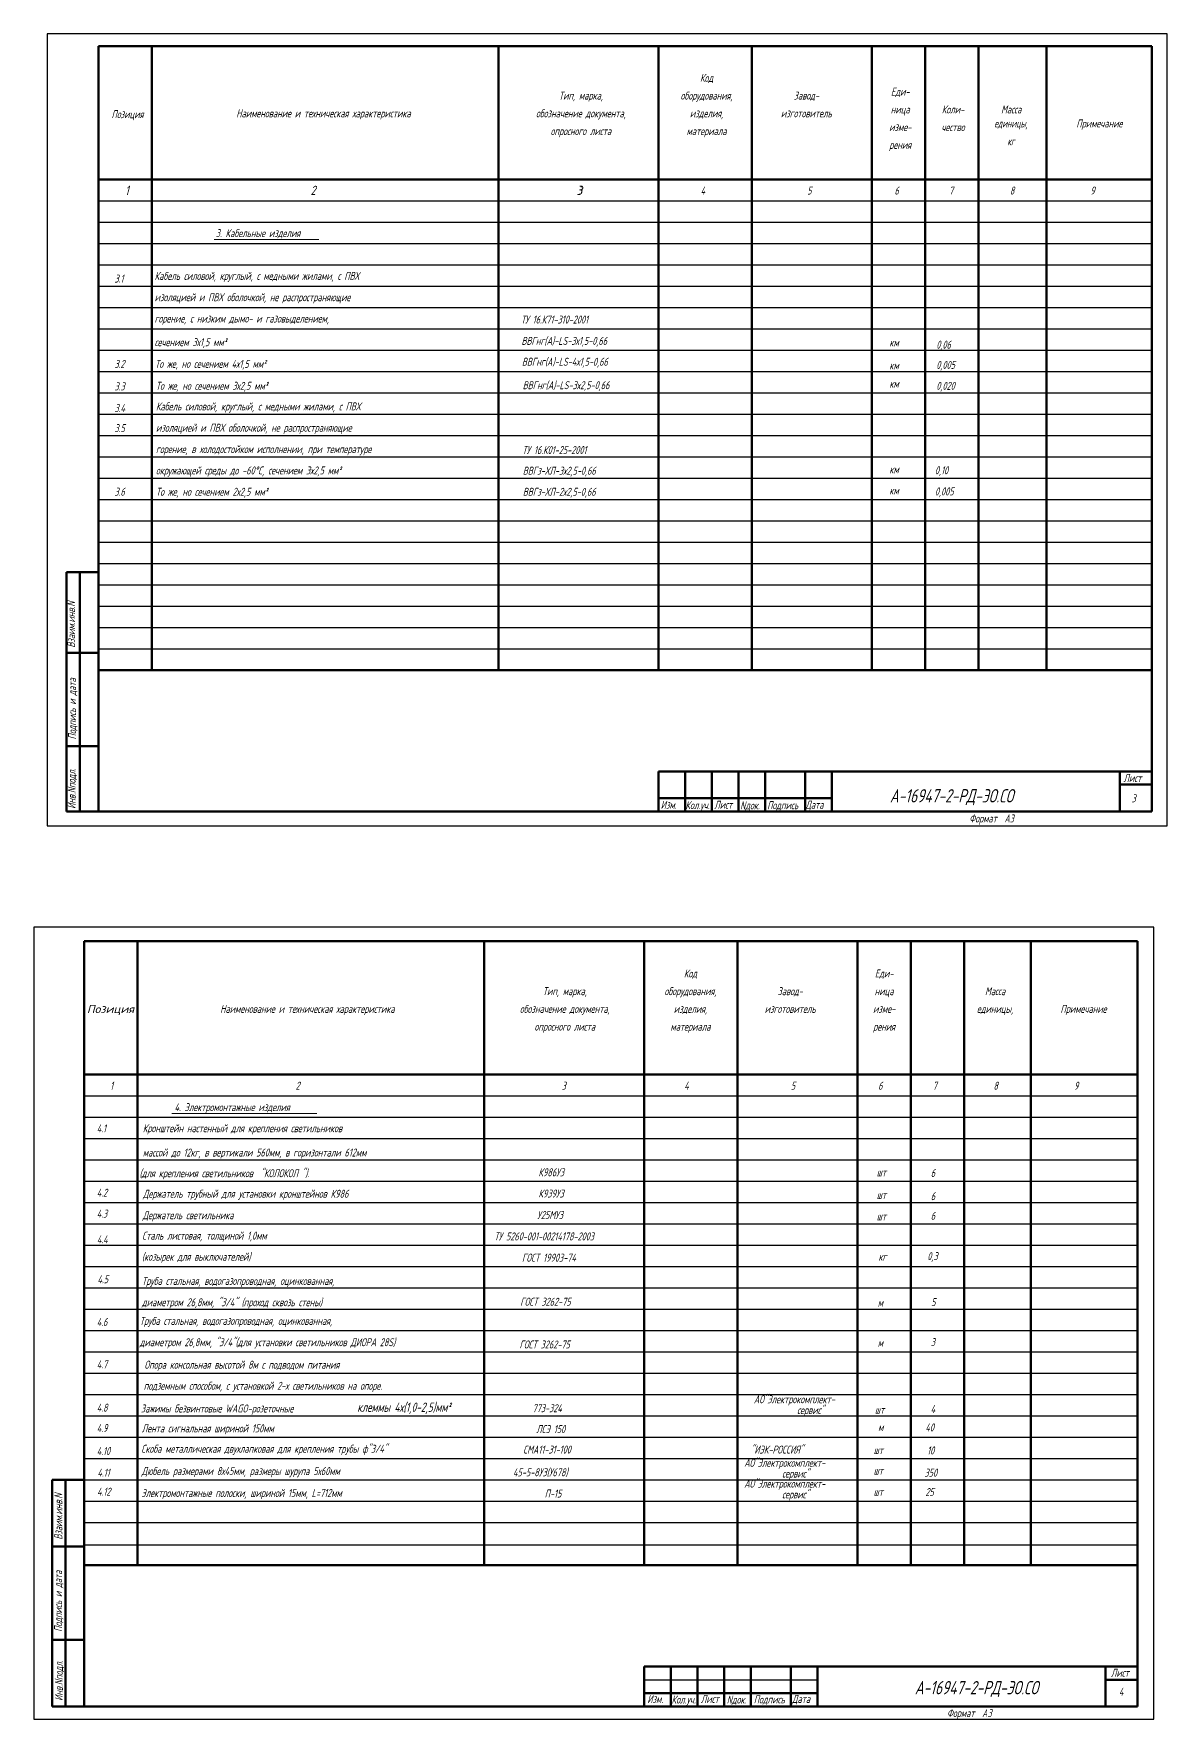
# Model space of a CAD drawing. Header units: inches. Extents: x 7 to 4039, y 15 to 1438.
# Drawn here: x 7 to 432, y 769 to 1402 of the extents above; entities that cross this region are included whole.
import ezdxf
from ezdxf.enums import TextEntityAlignment as Align

# ---------------------------------------------------------------- set-up
doc = ezdxf.new("R2010")
doc.units = ezdxf.units.IN
doc.header["$MEASUREMENT"] = 0
doc.linetypes.add('gost6', pattern=[12, 8, -1.5, 1, -1.5])
doc.layers.add('оси', color=5, linetype='gost6')
doc.layers.add('текст', color=7, linetype='Continuous')
doc.layers.add('Спецификация', color=9, linetype='Continuous', lineweight=25)
doc.styles.add('GOST', font='gost.shx', dxfattribs={"oblique": 15})
doc.styles.add('Simplex', font='simplex.shx', dxfattribs={"width": 0.7, "oblique": 15})

msp = doc.modelspace()

# ---------------------------------------------------------------- linework, layer by layer
at = {"lineweight": 60}
for p, q in [((386.85, 1396.99), (386.85, 1162.89)), ((31.31, 1396.81), (426.31, 1396.81)), ((31.31, 1109.81), (31.31, 1396.81)), ((51.31, 1396.81), (51.31, 1162.81)), ((181.31, 1396.81), (181.31, 1162.81)), ((426.31, 1396.81), (426.31, 1109.81)), ((31.31, 1346.81), (426.31, 1346.81)), ((19.31, 1109.82), (19.31, 1199.54)), ((31.31, 1199.54), (19.31, 1199.54)), ((24.31, 1109.82), (24.31, 1199.54)), ((31.31, 1109.81), (31.31, 1194.81)), ((31.31, 1169.36), (19.31, 1169.36)), ((31.31, 1109.82), (31.31, 1164.36)), ((31.31, 1134.36), (19.31, 1134.36)), ((31.31, 1109.82), (19.31, 1109.82)), ((426.31, 1109.81), (31.31, 1109.81)), ((25.93, 1061.29), (420.93, 1061.29)), ((25.93, 774.29), (25.93, 1061.29)), ((45.93, 1061.29), (45.93, 827.29)), ((420.93, 1061.29), (420.93, 774.29)), ((13.93, 774.29), (13.93, 859.29)), ((25.93, 859.29), (13.93, 859.29)), ((18.93, 774.29), (18.93, 859.29)), ((25.93, 774.29), (25.93, 859.29)), ((25.93, 834.29), (13.93, 834.29)), ((25.93, 774.29), (25.93, 829.29)), ((25.93, 799.29), (13.93, 799.29)), ((25.93, 774.29), (13.93, 774.29)), ((420.93, 774.29), (25.93, 774.29)), ((420.93, 774.29), (235.93, 774.29))]:
    msp.add_line(p, q, dxfattribs=at)
at = {"color": 0, "lineweight": 60}
for p, q in [((241.31, 1396.81), (241.31, 1162.81)), ((276.31, 1396.81), (276.31, 1162.81)), ((321.31, 1396.81), (321.31, 1162.81)), ((341.31, 1396.81), (341.31, 1162.81)), ((361.31, 1396.81), (361.31, 1162.81)), ((31.31, 1162.81), (426.31, 1162.81)), ((175.93, 1061.29), (175.93, 827.29)), ((235.93, 1061.29), (235.93, 827.29)), ((270.93, 1061.29), (270.93, 827.29)), ((315.93, 1061.29), (315.93, 827.29)), ((335.93, 1061.29), (335.93, 827.29)), ((355.93, 1061.29), (355.93, 827.29)), ((380.93, 1061.29), (380.93, 827.29)), ((25.93, 1011.29), (420.93, 1011.29)), ((25.93, 827.29), (420.93, 827.29))]:
    msp.add_line(p, q, dxfattribs=at)
at = {"lineweight": 30}
msp.add_line((31.31, 1338.81), (426.31, 1338.81), dxfattribs=at)
at = {"lineweight": -3}
for p, q in [((31.31, 1330.81), (426.31, 1330.81)), ((31.31, 1322.81), (426.31, 1322.81)), ((235.93, 784.29), (300.93, 784.29))]:
    msp.add_line(p, q, dxfattribs=at)
at = {"lineweight": 18}
for p, q in [((74.7, 1324.34), (114, 1324.34)), ((58.79, 996.59), (113.19, 996.59))]:
    msp.add_line(p, q, dxfattribs=at)
at = {"color": 0, "lineweight": -3}
for p, q in [((31.31, 1314.81), (426.31, 1314.81)), ((31.31, 1306.81), (426.31, 1306.81)), ((31.31, 1298.81), (426.31, 1298.81)), ((31.31, 1290.81), (426.31, 1290.81)), ((31.31, 1282.81), (426.31, 1282.81)), ((31.31, 1274.81), (426.31, 1274.81)), ((31.31, 1266.81), (426.31, 1266.81)), ((31.31, 1258.81), (426.31, 1258.81)), ((31.31, 1250.81), (426.31, 1250.81)), ((31.31, 1242.81), (426.31, 1242.81)), ((31.31, 1234.81), (426.31, 1234.81)), ((31.31, 1226.81), (426.31, 1226.81)), ((31.31, 1218.81), (426.31, 1218.81)), ((31.31, 1210.81), (426.31, 1210.81)), ((31.31, 1202.81), (426.31, 1202.81)), ((31.31, 1194.81), (426.31, 1194.81)), ((31.31, 1186.81), (426.31, 1186.81)), ((31.31, 1178.81), (426.31, 1178.81)), ((31.31, 1170.81), (426.31, 1170.81)), ((25.93, 995.29), (420.93, 995.29)), ((25.93, 987.29), (420.93, 987.29)), ((25.93, 979.29), (420.93, 979.29)), ((25.93, 971.29), (420.93, 971.29)), ((25.93, 963.29), (420.93, 963.29)), ((25.93, 955.29), (420.93, 955.29)), ((25.93, 947.29), (420.93, 947.29)), ((25.93, 939.29), (420.93, 939.29)), ((25.93, 931.29), (420.93, 931.29)), ((25.93, 923.29), (420.93, 923.29)), ((25.93, 915.29), (420.93, 915.29)), ((25.93, 907.29), (420.93, 907.29)), ((25.93, 899.29), (420.93, 899.29)), ((25.93, 891.29), (420.93, 891.29)), ((25.93, 883.29), (420.93, 883.29)), ((25.93, 875.29), (420.93, 875.29)), ((25.93, 867.29), (420.93, 867.29)), ((25.93, 859.29), (420.93, 859.29)), ((25.93, 851.29), (420.93, 851.29)), ((25.93, 843.29), (420.93, 843.29)), ((25.93, 834.9), (420.93, 834.9))]:
    msp.add_line(p, q, dxfattribs=at)
at = {"lineweight": 50}
for p, q in [((426.31, 1124.81), (241.31, 1124.81)), ((241.31, 1124.81), (241.31, 1109.81)), ((251.31, 1109.81), (251.31, 1124.81)), ((261.31, 1109.81), (261.31, 1124.81)), ((271.31, 1109.81), (271.31, 1124.81)), ((281.31, 1109.81), (281.31, 1124.81)), ((296.31, 1109.81), (296.31, 1124.81)), ((306.31, 1109.81), (306.31, 1124.81)), ((414.31, 1109.81), (414.31, 1124.81)), ((414.31, 1119.98), (426.31, 1119.98)), ((426.31, 1109.81), (426.31, 1124.81)), ((241.31, 1114.81), (306.31, 1114.81)), ((420.93, 789.29), (235.93, 789.29)), ((235.93, 789.29), (235.93, 774.29)), ((245.93, 774.29), (245.93, 789.29)), ((255.93, 774.29), (255.93, 789.29)), ((265.93, 774.29), (265.93, 789.29)), ((275.93, 774.29), (275.93, 789.29)), ((290.93, 774.29), (290.93, 789.29)), ((300.93, 774.29), (300.93, 789.29)), ((408.93, 774.29), (408.93, 789.29)), ((408.93, 784.29), (420.93, 784.29)), ((420.93, 774.29), (420.93, 789.29)), ((235.93, 779.29), (300.93, 779.29)), ((235.93, 774.29), (420.93, 774.29))]:
    msp.add_line(p, q, dxfattribs=at)
at = {"color": 0, "lineweight": 30}
msp.add_line((25.93, 1003.29), (420.93, 1003.29), dxfattribs=at)
at = {"layer": 'оси', "linetype": 'ByBlock'}
msp.add_lwpolyline([(432.14, 1109.51), (432.14, 1396.51), (432.14, 1401.51), (32.14, 1401.51), (12.14, 1401.51), (12.14, 1109.51), (12.14, 1104.51), (432.14, 1104.51), (432.14, 1109.51)], dxfattribs=at)
at = {"layer": 'оси', "color": 0, "linetype": 'ByBlock'}
msp.add_lwpolyline([(427.05, 774.45), (427.05, 1061.45), (427.05, 1066.45), (27.05, 1066.45), (7.05, 1066.45), (7.05, 774.45), (7.05, 769.45), (427.05, 769.45), (427.05, 774.45)], dxfattribs=at)

# ---------------------------------------------------------------- texts
at = {"lineweight": 20, "oblique": 15, "width": 0.7}
for s, style, p in [('Код', 'Simplex', (259.36, 1383.45)), ('Тип, марка,', 'Simplex', (212.23, 1376.8)), ('оборудования,', 'Simplex', (259.36, 1376.8)), ('Завод-', 'Simplex', (296.76, 1376.8)), ('Еди-', 'Simplex', (331.97, 1378.27)), ('Позиция', 'Simplex', (42.22, 1369.83)), ('Наименование и техническая характеристика', 'Simplex', (115.7, 1370.15)), ('обозначение документа,', 'Simplex', (212.23, 1370.15)), ('изделия,', 'Simplex', (259.36, 1370.15)), ('изготовитель', 'Simplex', (296.76, 1370.15)), ('ница', 'Simplex', (331.97, 1371.62)), ('Коли-', 'Simplex', (351.76, 1371.62)), ('Масса', 'Simplex', (373.59, 1371.62)), ('опросного листа', 'Simplex', (212.23, 1363.5)), ('материала', 'Simplex', (259.36, 1363.5)), ('изме-', 'Simplex', (331.97, 1364.97)), ('чество', 'Simplex', (351.76, 1364.97)), ('единицы,', 'GOST', (373.5, 1366.36)), ('Примечание', 'Simplex', (406.67, 1366.36)), ('рения', 'Simplex', (331.97, 1358.32)), ('кг', 'GOST', (373.5, 1359.71)), ('Код', 'Simplex', (253.31, 1047.63)), ('Еди-', 'Simplex', (325.93, 1047.63)), ('Тип, марка,', 'Simplex', (206.18, 1040.98)), ('оборудования,', 'Simplex', (253.31, 1040.98)), ('Завод-', 'Simplex', (290.71, 1040.98)), ('ница', 'Simplex', (325.93, 1040.98)), ('Масса', 'Simplex', (367.55, 1040.98)), ('Наименование и техническая характеристика', 'Simplex', (109.66, 1034.33)), ('обозначение документа,', 'Simplex', (206.18, 1034.33)), ('изделия,', 'Simplex', (253.31, 1034.33)), ('изготовитель', 'Simplex', (290.71, 1034.33)), ('изме-', 'Simplex', (325.93, 1034.33)), ('Примечание', 'Simplex', (400.71, 1034.33)), ('единицы,', 'Simplex', (367.55, 1034.33)), ('опросного листа', 'Simplex', (206.18, 1027.68)), ('материала', 'Simplex', (253.31, 1027.68)), ('рения', 'Simplex', (325.93, 1027.68))]:
    msp.add_text(s, height=3, dxfattribs=dict(at, style=style)).set_placement(p, align=Align.CENTER)
at = {"style": 'GOST', "oblique": 15}
for s, p in [('1', (41.29, 1341.02)), ('2', (110.85, 1341.02)), ('3', (210.62, 1341.02))]:
    msp.add_text(s, height=3.5, dxfattribs=at).set_placement(p)
at = {"lineweight": 20, "style": 'Simplex', "oblique": 15}
for s, width, p in [('3', 0.7, (211.17, 1341.19)), ('4', 0.7, (257.12, 1341.19)), ('5', 0.7, (297.09, 1341.19)), ('6', 0.7, (329.83, 1341.19)), ('7', 0.7, (350.29, 1341.19)), ('8', 0.7, (373.08, 1341.19)), ('9', 0.7, (403.3, 1341.19)), ('3. Кабельные изделия', 0.7, (75.32, 1325.24)), ('3.1', 0.7, (37.33, 1308.18)), ('Кабель силовой, круглый, с медными жилами, с ПВХ', 0.7, (52.38, 1309.19)), ('изоляцией и ПВХ оболочкой, не распространяющие', 0.7, (52.38, 1301.19)), ('горение, с низким дымо- и газовыделением,', 0.7, (52.38, 1293.19)), ('сечением 3х1,5 мм²', 0.7, (52.38, 1284.34)), ('3.2', 0.7, (37.33, 1276.18)), ('То же, но сечением 4х1,5 мм²', 0.7, (52.55, 1276.21)), ('3.3', 0.7, (37.33, 1267.77)), ('То же, но сечением 3х2,5 мм²', 0.7, (52.84, 1267.98)), ('3.4', 0.7, (37.33, 1259.63)), ('Кабель силовой, круглый, с медными жилами, с ПВХ', 0.7, (52.88, 1260.25)), ('3.5', 0.7, (37.33, 1252.11)), ('изоляцией и ПВХ оболочкой, не распространяющие', 0.7, (52.88, 1252.25)), ('горение, в холодостойком исполнении, при температуре ', 0.7, (52.88, 1244.25)), ('окружающей среды до -60%%DC, сечением 3х2,5 мм²', 0.7, (52.88, 1236.25)), ('3.6', 0.7, (37.33, 1228.27)), ('То же, но сечением 2х2,5 мм²', 0.7, (52.88, 1228.25)), ('Лист', 0.7, (415.71, 1120.91)), ('Изм.', 0.7, (242.16, 1110.85)), ('Лист', 0.7, (262.25, 1110.9)), ('Nдок.', 0.7, (271.95, 1110.65)), ('Подпись', 0.7, (282.08, 1110.71)), ('Дата', 0.7, (296.46, 1110.9)), ('3', 0.7, (418.74, 1113.31)), ('1', 0.7, (35.69, 1005.53)), ('2', 0.7, (105.25, 1005.53)), ('9', 0.7, (397.16, 1005.53)), ('4. Электромонтажные изделия', 0.7, (59.82, 997.49)), ('4.1', 0.7, (30.68, 989.56)), ('4.2', 0.7, (30.68, 965.41)), ('4.3', 0.7, (30.68, 957.56)), ('Держатель светильника', 0.7, (47.91, 956.96)), ('4.4', 0.7, (30.73, 947.94)), ('4.5', 0.7, (30.97, 932.96)), ('4.6', 0.7, (30.68, 916.94)), ('4.7', 0.7, (30.68, 901.05)), ('4.8', 0.7, (30.68, 884.81)), ('Лист', 0.7, (411.01, 785.4)), ('Изм.', 0.7, (237.14, 775.54)), ('Кол.уч.', 0.65, (246.23, 775.34)), ('Лист', 0.7, (257.22, 775.58)), ('Nдок.', 0.7, (266.93, 775.33)), ('Подпись', 0.7, (277.06, 775.4)), ('Дата', 0.7, (291.44, 775.58)), ('4', 0.7, (413.99, 778.27))]:
    msp.add_text(s, height=3, dxfattribs=dict(at, width=width)).set_placement(p)
at = {"color": 0, "lineweight": 20, "style": 'Simplex', "oblique": 15}
for s, width, p in [('км', 0.7, (327.92, 1284.23)), ('0,06', 0.7, (345.52, 1283.42)), ('км', 0.7, (327.92, 1275.63)), ('0,005', 0.7, (345.52, 1275.82)), ('км', 0.7, (327.92, 1268.79)), ('0,020', 0.7, (345.52, 1267.97)), ('0,10', 0.7, (345.01, 1236.31)), ('км', 0.7, (327.92, 1236.66)), ('км', 0.7, (327.92, 1228.74)), ('0,005', 0.7, (345.01, 1228.39)), ('Кол.уч.', 0.65, (251.43, 1110.72)), ('3', 0.7, (205.03, 1005.53)), ('4', 0.7, (250.98, 1005.53)), ('5', 0.7, (290.95, 1005.53)), ('6', 0.7, (323.69, 1005.53)), ('7', 0.7, (344.15, 1005.53)), ('8', 0.7, (366.94, 1005.53)), ('Кронштейн настенный для крепления светильников', 0.7, (47.94, 989.58)), ('массой до 12кг, в вертикали 560мм, в горизонтали 612мм', 0.7, (47.94, 980.47)), ('(для крепления светильников  "КОЛОКОЛ ").', 0.7, (46.71, 972.71)), ('К986У3', 0.7, (196.31, 973.06)), ('шт', 0.7, (323.16, 973.05)), ('6', 0.7, (343.43, 972.83)), ('Держатель трубный для установки кронштейнов К986', 0.7, (48.05, 965.02)), ('К939У3', 0.7, (196.31, 965.1)), ('6', 0.7, (343.43, 964.09)), ('шт', 0.7, (323.16, 964.55)), ('У25МУ3', 0.7, (195.88, 957.06)), ('шт', 0.7, (323.16, 956.55)), ('6', 0.7, (343.43, 956.75)), ('Сталь листовая, толщиной 1,0мм', 0.7, (47.71, 949.31)), ('ТУ 5260-001-00214178-2003', 0.7, (179.77, 949.02)), ('(козырек для выключателей)', 0.7, (47.62, 941.41)), ('ГОСТ 19903-74', 0.7, (190.14, 941.05)), ('кг', 0.7, (323.82, 941.43)), ('0,3', 0.7, (342.16, 941.61)), ('Труба стальная, водогазопроводная, оцинкованная,', 0.7, (47.62, 932.33)), ('диаметром 26,8мм, "3/4" (проход сквозь стены)', 0.7, (47.62, 924.33)), ('ГОСТ 3262-75', 0.7, (189.48, 924.53)), ('м', 0.7, (323.55, 924.19)), ('5', 0.7, (343.57, 924.37)), ('Труба стальная, водогазопроводная, оцинкованная,', 0.7, (46.8, 917.34)), ('диаметром 26,8мм, "3/4"(для установки светильников ДИОРА 28S)', 0.7, (46.8, 909.34)), ('ГОСТ 3262-75', 0.7, (189.19, 908.5)), ('м', 0.7, (323.55, 909.14)), ('3', 0.7, (343.45, 909.38)), ('Опора консольная высотой 8м с подводом питания', 0.7, (48.58, 900.92)), ('подземным способом, с установкой 2-х светильников на опоре.', 0.7, (48.29, 893.01)), ('АО"Электрокомплект-', 0.7, (277.1, 887.95)), ('Зажимы безвинтовые WAGO-розеточные ', 0.7, (47.22, 884.49)), ('773-324 ', 0.7, (194.07, 884.6)), ('сервис"', 0.7, (293.31, 883.91)), ('шт', 0.7, (322.49, 884.03)), ('4', 0.7, (343.38, 884.32)), ('4.9', 0.7, (30.68, 877.16)), ('м', 0.7, (323.69, 877.49)), ('40', 0.7, (341.4, 877.39)), ('Скоба металлическая двухлапковая для крепления трубы ф"3/4"', 0.7, (47.41, 869.39)), ('4.10', 0.7, (30.68, 868.55)), ('СМА11-31-100', 0.7, (190.58, 869.09)), ('АО"Электрокомплект-', 0.7, (273.47, 864.12)), ('шт', 0.7, (322.01, 868.87)), ('10', 0.7, (342.09, 868.78)), ('4.11', 0.7, (30.92, 860.4)), ('АО"Электрокомплект-', 0.7, (273.47, 856.32)), ('сервис"', 0.7, (287.69, 860.09)), ('шт', 0.7, (322.01, 861.18)), ('350', 0.7, (341.08, 860.42)), ('4.12', 0.7, (30.82, 853.3)), ('Электромонтажные полоски, шириной 15мм, L=712мм', 0.7, (47.41, 852.81)), ('П-15', 0.7, (198.65, 852.6)), ('сервис"', 0.7, (287.69, 852.29)), ('шт', 0.7, (322.01, 853.26)), ('25', 0.7, (341.4, 853.17))]:
    msp.add_text(s, height=3, dxfattribs=dict(at, width=width)).set_placement(p)
at = {"lineweight": 20, "style": 'Simplex', "oblique": 15, "width": 0.7}
for s, p in [('Взаим.инв.N', (22.58, 1171.27)), ('Подпись и дата', (22.95, 1136.84)), ('Инв.Nподл.', (22.77, 1110.82)), ('Взаим.инв.N', (17.79, 836.79)), ('Подпись и дата', (17.7, 802.22)), ('Инв.Nподл.', (17.97, 776.34))]:
    msp.add_text(s, height=3, rotation=90, dxfattribs=at).set_placement(p)
at = {"lineweight": 35, "style": 'Simplex', "oblique": 15, "width": 0.7}
for p in [(351.22, 1113.24), (360.56, 778.82)]:
    msp.add_text('А-16947-2-РД-ЭО.СО', height=5, dxfattribs=at).set_placement(p, align=Align.CENTER)
at = {"color": 0, "lineweight": 20, "style": 'Simplex', "oblique": 15, "width": 0.7}
for p in [(366.25, 1105.75), (357.91, 770.28)]:
    msp.add_text('Формат  А3', height=3, dxfattribs=at).set_placement(p, align=Align.CENTER)
at = {"lineweight": 20, "style": 'Simplex', "oblique": 15, "width": 0.960052}
msp.add_text('Позиция', height=3, dxfattribs=at).set_placement((27.01, 1034.29), (44.71, 1034.29), align=Align.FIT)
at = {"color": 0, "style": 'Simplex', "oblique": 15, "width": 0.7}
msp.add_text('клеммы 4х(1,0-2,5)мм²', height=3.5, dxfattribs=at).set_placement((128.36, 884.73))
at = {"layer": 'Спецификация', "color": 0, "lineweight": 20, "style": 'Simplex', "oblique": 15, "width": 0.7}
for s, p in [('Лента сигнальная шириной 150мм', (47.57, 877.05)), ('ЛСЭ 150', (195.48, 876.76)), ('"ИЭК-РОССИЯ"', (276, 869.09)), ('Дюбель размерами 8х45мм, размеры шурупа 5х60мм', (47.54, 861.04)), ('45-5-8У3(У678)', (186.78, 860.57))]:
    msp.add_text(s, height=3, dxfattribs=at).set_placement(p)
at = {"layer": 'текст', "color": 0, "lineweight": 20, "style": 'Simplex', "oblique": 15, "width": 0.7}
for s, p in [('ТУ 16.К71-310-2001', (189.77, 1292.83)), ('ВВГнг(А)-LS-3х1,5-0,66', (189.94, 1284.83)), ('ВВГнг(А)-LS-4х1,5-0,66', (190.11, 1277)), ('ВВГнг(А)-LS-3х2,5-0,66', (190.4, 1268.21)), ('ТУ 16.К01-25-2001', (190.26, 1243.89)), ('ВВГз-ХЛ-3х2,5-0,66', (190.44, 1236.14)), ('ВВГз-ХЛ-2х2,5-0,66', (190.44, 1228.23))]:
    msp.add_text(s, height=3, dxfattribs=at).set_placement(p)

doc.saveas('drawing.dxf')
